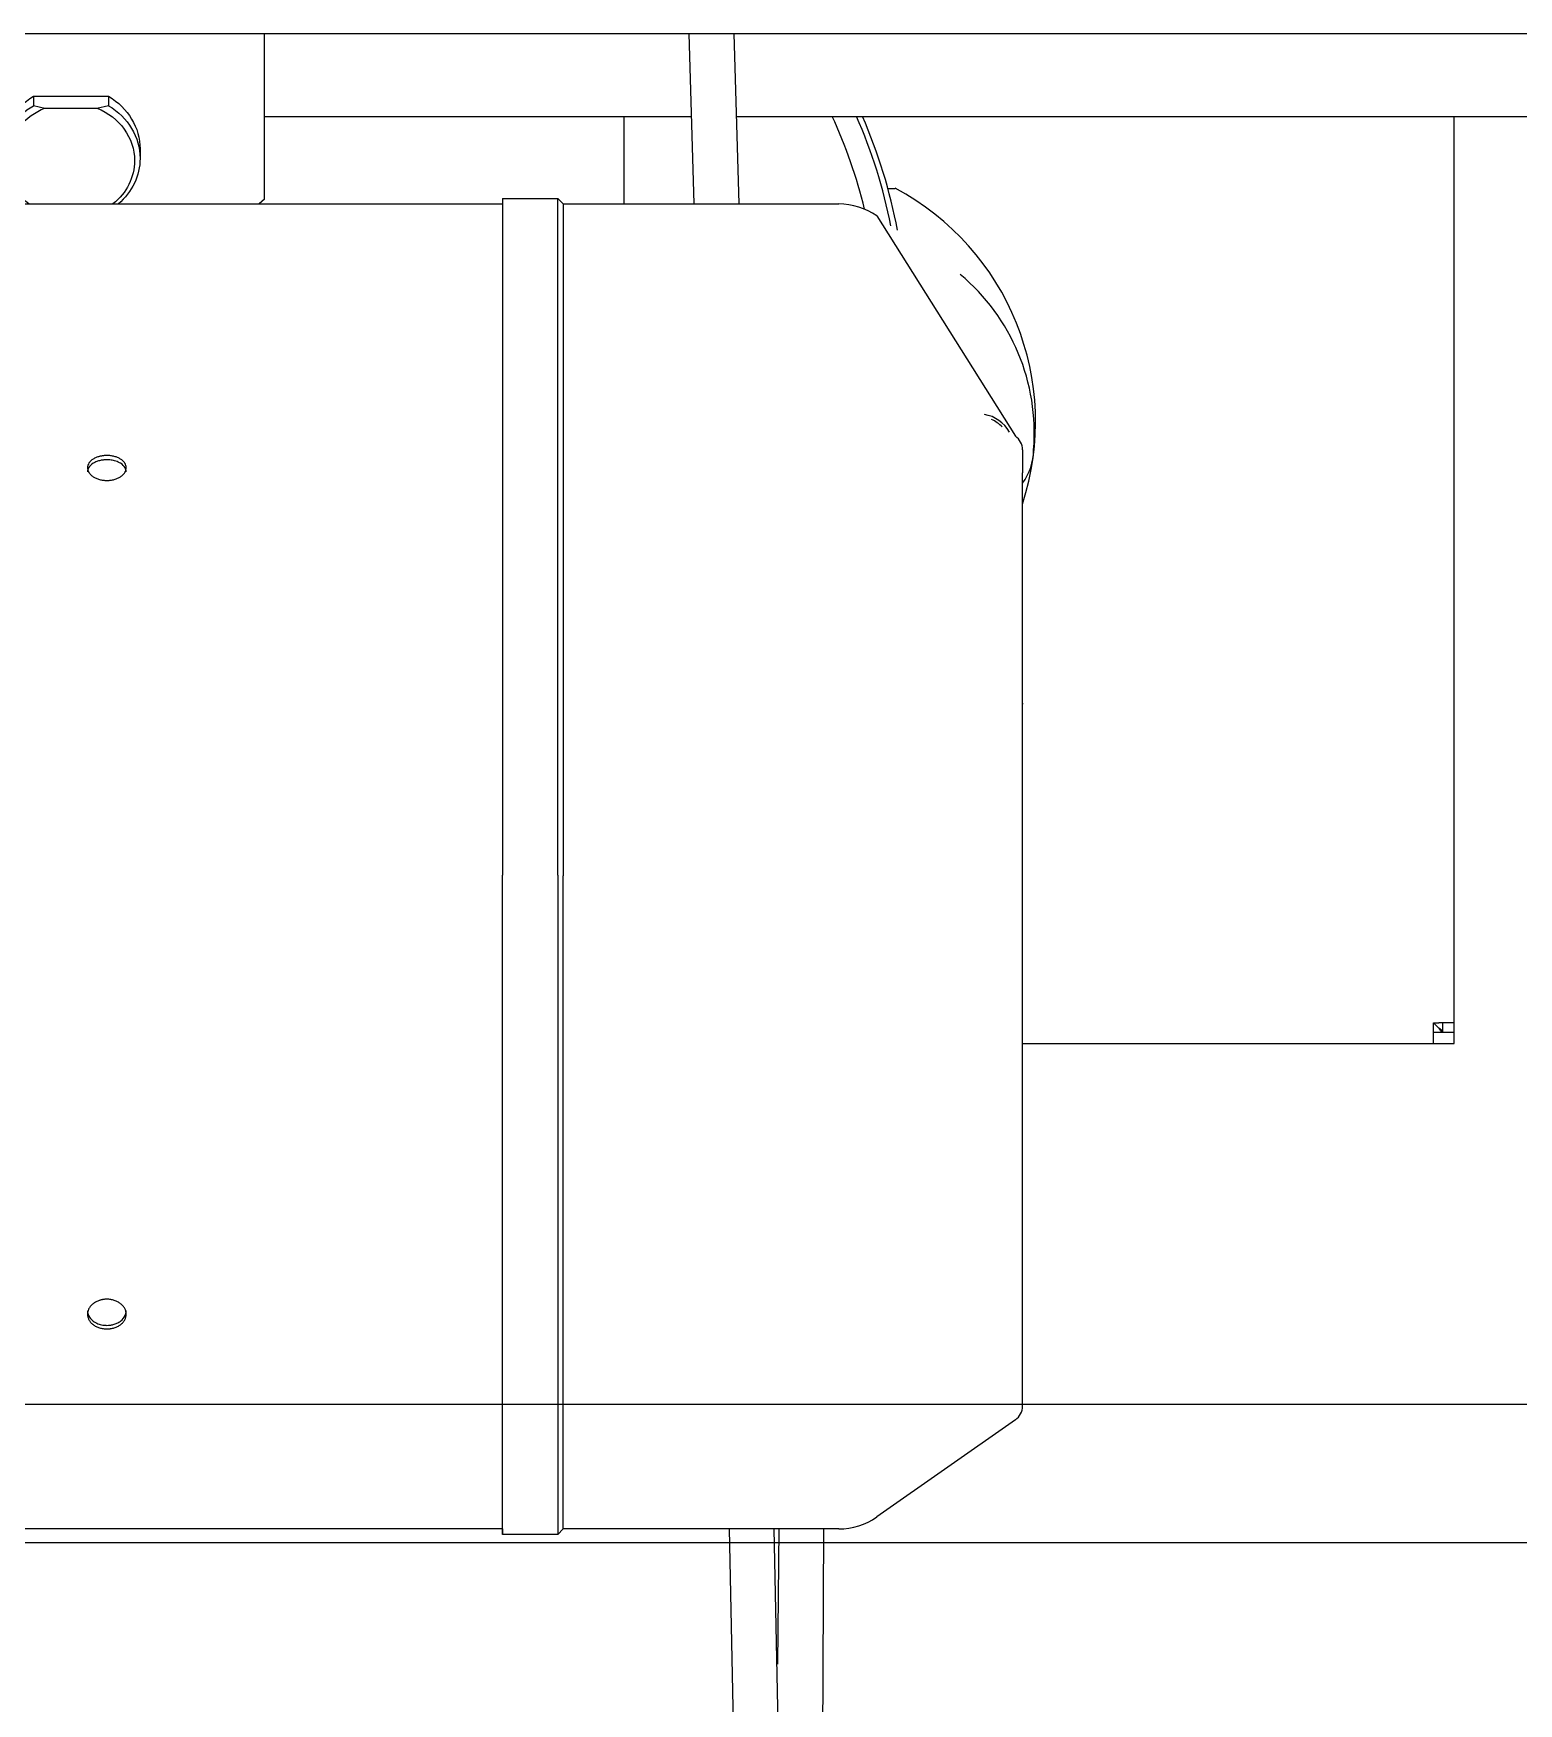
# Model space of a CAD drawing. Extents: x -1899985 to 1774885, y 556286 to 2175695.
# Drawn here: x -1729347.2 to -1728925.4, y 576651.7 to 577126 of the extents above; entities that cross this region are included whole.
import ezdxf

# ---------------------------------------------------------------- set-up
doc = ezdxf.new("R2010")
doc.units = 0
doc.header["$LTSCALE"] = 10
doc.header["$MEASUREMENT"] = 0
for name, color, linetype in [('20剖面图$0$A-LIN-V', 9, 'Continuous'), ('20剖面图$0$EWHS5T6M-1', 7, 'Continuous'), ('20剖面图$0$EWHS5T6M-3', 7, 'Continuous'), ('20剖面图$0$FHSGH10105-主梁-06', 7, 'Continuous'), ('20剖面图$0$零件1^葫芦小车', 7, 'Continuous'), ('A-LIN-V', 9, 'Continuous')]:
    doc.layers.add(name, color=color, linetype=linetype)

# ---------------------------------------------------------------- blocks, each defined once
blk = doc.blocks.new('20剖面图$0$3243243')
at = {"color": 4}
blk.add_line((1568751.8, 576076.31), (1568751.8, 576074.74), dxfattribs=at)
at = {"layer": '20剖面图$0$EWHS5T6M-1', "color": 4, "linetype": 'Continuous'}
for p, q in [((1568786.37, 576452.63), (1568786.37, 576477.49)), ((1569022.09, 576220.09), (1569022.09, 576477.49)), ((1569022.09, 576214.22), (1569022.09, 576477.49)), ((1568861.26, 576457.06), (1568863.37, 576457.06)), ((1569017.78, 576218.52), (1569016.21, 576220.09)), ((1569016.21, 576220.09), (1569017.79, 576220.09)), ((1569016.21, 576218.52), (1569016.21, 576220.09)), ((1569017.79, 576218.52), (1569016.22, 576220.09)), ((1569022.09, 576220.09), (1569017.79, 576220.09)), ((1569018.94, 576217.36), (1569018.94, 576220.09)), ((1569022.09, 576217.36), (1569022.09, 576220.09)), ((1569016.21, 576214.22), (1569016.21, 576218.52)), ((1569016.21, 576217.36), (1569022.09, 576217.36)), ((1569018.94, 576217.36), (1569022.09, 576217.36)), ((1569022.09, 576214.22), (1569022.09, 576217.36)), ((1568899.52, 576214.22), (1569016.21, 576214.22)), ((1568899.52, 576214.22), (1569022.09, 576214.22)), ((1569016.21, 576214.22), (1569022.09, 576214.22))]:
    blk.add_line(p, q, dxfattribs=at)
for centre, radius, start, end in [((1568717.23, 576417.78), 141.43, 13.6474, 24.975), ((1568717.23, 576417.78), 147.71, 11.1841, 23.8445), ((1568717.23, 576417.78), 149.29, 10.5591, 23.5782), ((1568828.11, 576390.73), 75.12, 341.893, 62.0068), ((1568844.16, 576387.62), 58.7, 355.2669, 50.0692), ((1568886.95, 576382.78), 10.21, 29.7951, 80.2049), ((1568886.95, 576382.78), 9.43, 43.5764, 66.4236), ((1568886.95, 576382.78), 15.71, 323.1301, 0)]:
    blk.add_arc(centre, radius, start, end, dxfattribs=at)
for points in [[(1569017.78, 576218.52), (1569017.98, 576218.22), (1569018.17, 576217.92), (1569018.55, 576217.49), (1569018.74, 576217.36), (1569018.93, 576217.36)], [(1569018.94, 576217.37), (1569018.94, 576217.57), (1569018.82, 576217.76), (1569018.39, 576218.14), (1569018.09, 576218.33), (1569017.79, 576218.52)]]:
    blk.add_open_spline(points, degree=3, knots=[0, 0, 0, 0, 0.5, 0.5, 1, 1, 1, 1], dxfattribs=at)
at = {"layer": '20剖面图$0$EWHS5T6M-3', "color": 4, "linetype": 'Continuous'}
for p, q in [((1568211.23, 576501.06), (1569125.8, 576501.06)), ((1568684.23, 576454), (1568684.23, 576501.06)), ((1568639.89, 576483.19), (1568618.57, 576483.19)), ((1568618.57, 576483.19), (1568618.57, 576480.54)), ((1568618.57, 576480.54), (1568621.86, 576479.87)), ((1568636.6, 576479.87), (1568639.89, 576480.54)), ((1568639.89, 576483.19), (1568639.89, 576480.54)), ((1568621.86, 576479.87), (1568636.6, 576479.87)), ((1568648.87, 576468.24), (1568648.87, 576465.58)), ((1568615.87, 576452.63), (1568751.8, 576452.63)), ((1568684.23, 576454), (1568682.72, 576452.63)), ((1568751.8, 576454.2), (1568751.8, 576261.98)), ((1568751.8, 576454.2), (1568767.52, 576454.2)), ((1568767.52, 576261.98), (1568767.52, 576454.2)), ((1568767.52, 576454.2), (1568769.09, 576452.63)), ((1568769.09, 576452.63), (1568769.09, 576261.84)), ((1568769.09, 576452.63), (1568847.34, 576452.63)), ((1568858.16, 576449.22), (1568897.51, 576386.66)), ((1568899.52, 576382.8), (1568899.52, 576376.23)), ((1568899.52, 576376.13), (1568899.52, 576376.23)), ((1568899.52, 576310.82), (1568899.52, 576376.13)), ((1568899.52, 576310.82), (1568899.52, 576310.53)), ((1568899.52, 576258.81), (1568899.52, 576310.53)), ((1568751.8, 576074.74), (1568751.8, 576261.98)), ((1568767.52, 576261.98), (1568767.52, 576074.74)), ((1568769.09, 576076.31), (1568769.09, 576261.84)), ((1568899.52, 576205.22), (1568899.52, 576258.81)), ((1568899.52, 576205.22), (1568899.52, 576214.22)), ((1568899.52, 576127.08), (1568899.52, 576204.91)), ((1568899.52, 576127.08), (1568899.52, 576204.91)), ((1568899.52, 576111.14), (1568899.52, 576126.93)), ((1568899.52, 576111.14), (1568899.52, 576126.93)), ((1568897.51, 576107.28), (1568858.16, 576079.72)), ((1568897.51, 576107.28), (1568858.16, 576079.72)), ((1568751.8, 576076.31), (1568615.87, 576076.31)), ((1568751.8, 576076.31), (1568615.87, 576076.31)), ((1568767.52, 576074.74), (1568751.8, 576074.74)), ((1568767.52, 576074.74), (1568751.8, 576074.74)), ((1568769.09, 576076.31), (1568767.52, 576074.74)), ((1568769.09, 576076.31), (1568767.52, 576074.74)), ((1568847.34, 576076.31), (1568769.09, 576076.31)), ((1568847.34, 576076.31), (1568769.09, 576076.31))]:
    blk.add_line(p, q, dxfattribs=at)
for centre, radius, start, end in [((1568847.34, 576433.77), 18.86, 55, 90), ((1568894.8, 576382.8), 4.71, 0, 55), ((1568893.99, 576376.13), 5.52, 359.9999, 1.295), ((1568868.86, 576310.53), 30.66, 359.9992, 0.5496), ((1568868.86, 576205.22), 30.66, 359.4504, 0.0008), ((1568868.86, 576205.22), 30.66, 359.4504, 0.0008), ((1568893.99, 576127.08), 5.52, 358.705, 0.0001), ((1568893.99, 576127.08), 5.52, 358.705, 0.0001), ((1568894.8, 576111.14), 4.71, 305, 0), ((1568894.8, 576111.14), 4.71, 305, 0), ((1568847.34, 576095.17), 18.86, 270, 305), ((1568847.34, 576095.17), 18.86, 270, 305)]:
    blk.add_arc(centre, radius, start, end, dxfattribs=at)
at = {"layer": '20剖面图$0$EWHS5T6M-3', "color": 4, "linetype": 'Continuous', "extrusion": (0, 0, -1)}
for centre, major_axis, start_param, end_param in [((1568629.23, 576465.58), (19.64, 0), 2.318559, 4.138876), ((1568629.23, 576468.24), (19.64, 0), 3.141593, 4.138876), ((1568629.23, 576468.24), (19.64, 0), 5.285902, 6.283185), ((1568629.23, 576465.58), (-19.64, 0), 2.144309, 3.141593), ((1568629.23, 576464.92), (18.07, 0), 2.292842, 4.292278), ((1568629.23, 576464.92), (-18.07, 0), 1.990908, 3.141593), ((1568629.23, 576464.92), (18.07, 0), 0, 0.84875), ((1568629.23, 576465.58), (19.64, 0), 0, 0.814997)]:
    blk.add_ellipse(centre, major_axis=major_axis, ratio=0.906308, start_param=start_param, end_param=end_param, dxfattribs=at)
at = {"layer": '20剖面图$0$EWHS5T6M-3', "color": 4, "linetype": 'Continuous'}
for points, knots in [([(1568639.45, 576381.17), (1568639.34, 576381.17), (1568639.14, 576381.17), (1568638.83, 576381.15), (1568638.52, 576381.12), (1568638.22, 576381.09), (1568637.93, 576381.04), (1568637.63, 576380.98), (1568637.1, 576380.86), (1568636.37, 576380.61), (1568635.53, 576380.18), (1568634.84, 576379.66), (1568634.33, 576379.06), (1568634.02, 576378.4), (1568633.91, 576377.71), (1568634.01, 576377.01), (1568634.33, 576376.33), (1568634.84, 576375.71), (1568635.53, 576375.15), (1568636.36, 576374.7), (1568637.16, 576374.41), (1568637.84, 576374.25), (1568638.37, 576374.16), (1568638.9, 576374.11), (1568639.26, 576374.1), (1568639.45, 576374.1)], [0, 0, 0, 0, 0.017969, 0.035808, 0.053574, 0.071324, 0.089115, 0.107004, 0.125048, 0.18751, 0.2499, 0.312443, 0.374783, 0.437331, 0.499754, 0.56222, 0.624775, 0.687117, 0.749694, 0.81201, 0.874549, 0.905951, 0.937122, 0.96837, 1, 1, 1, 1]), ([(1568639.45, 576374.1), (1568639.54, 576374.1), (1568639.72, 576374.1), (1568639.98, 576374.11), (1568640.25, 576374.14), (1568640.61, 576374.18), (1568641.05, 576374.25), (1568641.55, 576374.37), (1568642.04, 576374.53), (1568642.66, 576374.77), (1568643.36, 576375.15), (1568644.05, 576375.7), (1568644.56, 576376.33), (1568644.87, 576377.01), (1568644.98, 576377.7), (1568644.88, 576378.39), (1568644.56, 576379.05), (1568644.05, 576379.66), (1568643.36, 576380.18), (1568642.52, 576380.61), (1568641.72, 576380.88), (1568641.05, 576381.03), (1568640.52, 576381.11), (1568639.99, 576381.16), (1568639.63, 576381.17), (1568639.45, 576381.17)], [0, 0, 0, 0, 0.015617, 0.031217, 0.046838, 0.062519, 0.093859, 0.125183, 0.156348, 0.187563, 0.250185, 0.312521, 0.375062, 0.437522, 0.499933, 0.562494, 0.624855, 0.687415, 0.749875, 0.812345, 0.87492, 0.906097, 0.937303, 0.968653, 1, 1, 1, 1]), ([(1568639.45, 576379.96), (1568639.16, 576379.96), (1568638.54, 576379.94), (1568637.56, 576379.78), (1568636.51, 576379.47), (1568635.22, 576378.84), (1568634.19, 576377.81), (1568633.95, 576376.9), (1568633.95, 576376.5), (1568633.95, 576376.5)], [0, 0, 0, 0, 0.0498308, 0.1081871, 0.1750598, 0.2504376, 0.3920247, 0.4999332, 0.5001595, 0.5001595, 0.5001595, 0.5001595]), ([(1568644.95, 576376.5), (1568644.95, 576376.9), (1568644.7, 576377.81), (1568643.6, 576378.91), (1568642.08, 576379.6), (1568640.71, 576379.92), (1568639.84, 576379.95), (1568639.45, 576379.96)], [0.500163, 0.500163, 0.500163, 0.500163, 0.6080037, 0.7495025, 0.8480688, 0.931583, 1, 1, 1, 1]), ([(1568639.45, 576141.54), (1568639.34, 576141.54), (1568639.14, 576141.54), (1568638.83, 576141.52), (1568638.52, 576141.49), (1568638.22, 576141.44), (1568637.93, 576141.38), (1568637.63, 576141.31), (1568637.1, 576141.15), (1568636.37, 576140.84), (1568635.53, 576140.3), (1568634.84, 576139.65), (1568634.33, 576138.91), (1568634.02, 576138.11), (1568633.91, 576137.28), (1568634.01, 576136.45), (1568634.33, 576135.66), (1568634.84, 576134.94), (1568635.53, 576134.31), (1568636.36, 576133.79), (1568637.16, 576133.47), (1568637.84, 576133.29), (1568638.37, 576133.19), (1568638.9, 576133.13), (1568639.26, 576133.12), (1568639.45, 576133.12)], [0, 0, 0, 0, 0.017969, 0.035808, 0.053574, 0.071324, 0.089115, 0.107004, 0.125048, 0.18751, 0.2499, 0.312443, 0.374783, 0.437331, 0.499754, 0.56222, 0.624775, 0.687117, 0.749694, 0.81201, 0.874549, 0.905951, 0.937122, 0.96837, 1, 1, 1, 1]), ([(1568639.45, 576133.12), (1568639.54, 576133.12), (1568639.72, 576133.12), (1568639.98, 576133.14), (1568640.25, 576133.16), (1568640.61, 576133.21), (1568641.05, 576133.29), (1568641.55, 576133.42), (1568642.04, 576133.6), (1568642.66, 576133.87), (1568643.36, 576134.3), (1568644.05, 576134.94), (1568644.56, 576135.66), (1568644.87, 576136.45), (1568644.98, 576137.27), (1568644.88, 576138.1), (1568644.56, 576138.9), (1568644.05, 576139.65), (1568643.36, 576140.3), (1568642.52, 576140.84), (1568641.72, 576141.17), (1568641.05, 576141.37), (1568640.52, 576141.47), (1568639.99, 576141.53), (1568639.63, 576141.54), (1568639.45, 576141.54)], [0, 0, 0, 0, 0.015617, 0.031217, 0.046838, 0.062519, 0.093859, 0.125183, 0.156348, 0.187563, 0.250185, 0.312521, 0.375062, 0.437522, 0.499933, 0.562494, 0.624855, 0.687415, 0.749875, 0.812345, 0.87492, 0.906097, 0.937303, 0.968653, 1, 1, 1, 1]), ([(1568633.95, 576138.28), (1568633.95, 576137.81), (1568634.19, 576136.72), (1568635.29, 576135.4), (1568636.81, 576134.57), (1568638.18, 576134.19), (1568639.05, 576134.15), (1568639.45, 576134.13)], [0.5001595, 0.5001595, 0.5001595, 0.5001595, 0.6077712, 0.7492495, 0.8479785, 0.9315772, 1, 1, 1, 1]), ([(1568639.45, 576134.13), (1568639.73, 576134.14), (1568640.35, 576134.16), (1568641.33, 576134.35), (1568642.38, 576134.72), (1568643.67, 576135.48), (1568644.7, 576136.72), (1568644.95, 576137.81), (1568644.95, 576138.28), (1568644.95, 576138.28)], [0, 0, 0, 0, 0.0496998, 0.1080452, 0.1750266, 0.2506324, 0.3922836, 0.5000874, 0.500163, 0.500163, 0.500163, 0.500163])]:
    blk.add_open_spline(points, degree=3, knots=knots, dxfattribs=at)
at = {"layer": '20剖面图$0$FHSGH10105-主梁-06', "color": 4, "linetype": 'Continuous'}
for p, q in [((1568684.23, 576477.49), (1568805.53, 576477.49)), ((1568818.17, 576477.49), (1569139.95, 576477.49)), ((1569022.09, 576477.49), (1569135.42, 576477.49)), ((1562724.44, 576111.78), (1570255.4, 576111.78)), ((1562731.11, 576072.49), (1570255.4, 576072.49))]:
    blk.add_line(p, q, dxfattribs=at)
at = {"layer": '20剖面图$0$零件1^葫芦小车', "color": 4, "linetype": 'Continuous'}
for p, q in [((1568806.26, 576452.63), (1568804.84, 576501.06)), ((1568817.48, 576501.06), (1568818.9, 576452.63)), ((1568826.73, 575569.93), (1568816.27, 576076.31)), ((1568828.91, 576076.31), (1568839.38, 575569.4)), ((1568830.04, 576037.92), (1568830.39, 576076.31)), ((1568843.03, 576076.31), (1568841.44, 575754.89))]:
    blk.add_line(p, q, dxfattribs=at)
blk = doc.blocks.new('20剖面图$0$b234swerwr')
at = {"layer": '20剖面图$0$A-LIN-V'}
blk.add_blockref('20剖面图$0$3243243', (-3140460.8, 0), dxfattribs=at)
blk = doc.blocks.new('20剖面图')
at = {"layer": '20剖面图$0$A-LIN-V'}
blk.add_blockref('20剖面图$0$b234swerwr', (-157505, 624.96), dxfattribs=at)

msp = doc.modelspace()

# ---------------------------------------------------------------- block references
at = {"layer": 'A-LIN-V'}
msp.add_blockref('20剖面图', (0, 0), dxfattribs=at)

doc.saveas('drawing.dxf')
